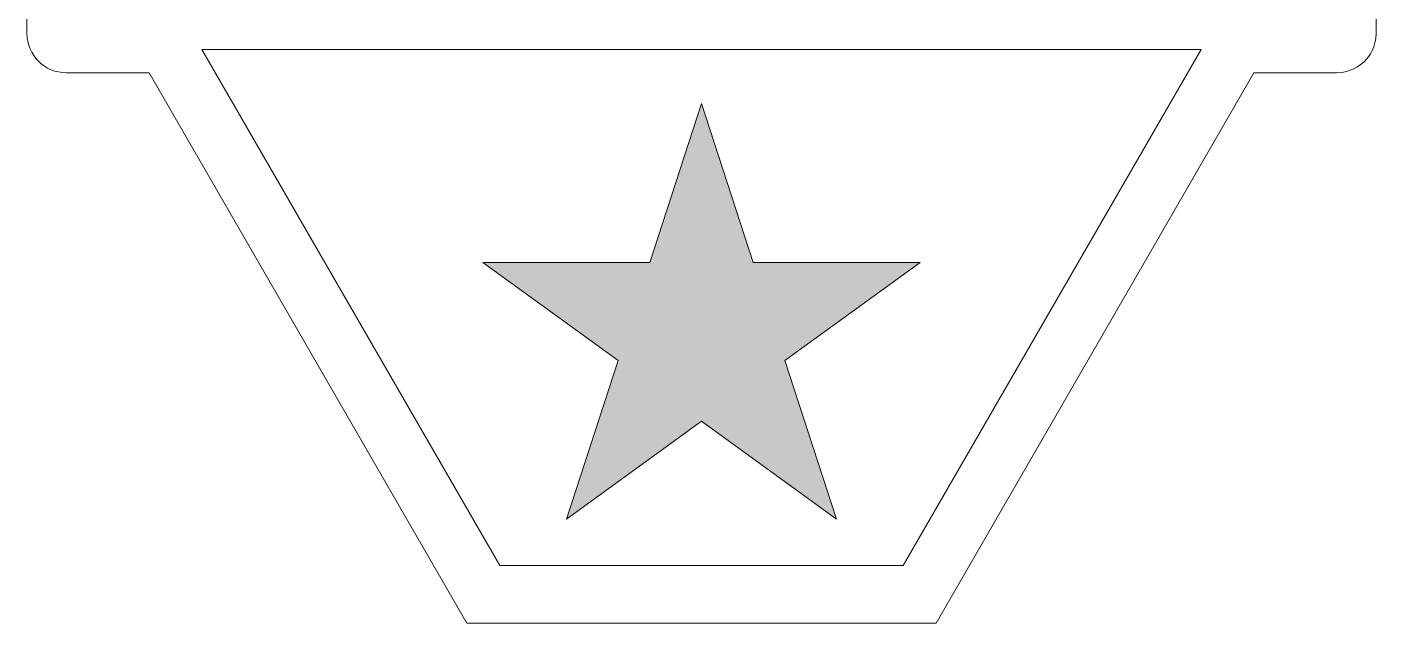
# Model space of a CAD drawing. Header units: centimetres. Extents: x 4.3 to 9.6, y -19.4 to -0.6.
# Drawn here: x 4.33 to 9.64, y -19.43 to -17.08 of the extents above; entities that cross this region are included whole.
import ezdxf

# ---------------------------------------------------------------- set-up
doc = ezdxf.new("R2010")
doc.units = ezdxf.units.CM
doc.header["$MEASUREMENT"] = 0
doc.layers.add('Layer 1', color=7, linetype='Continuous')

# ---------------------------------------------------------------- blocks, each defined once
blk = doc.blocks.new('block 2')
at = {"layer": 'Layer 1', "true_color": 0x71291b}
h = blk.add_hatch(color=26, dxfattribs=at)
h.dxf.hatch_style = 2
h.paths.add_polyline_path([(7.1881, -18.0071), (6.985, -17.382), (6.7819, -18.0071), (6.1246, -18.0071), (6.6563, -18.3934), (6.4532, -19.0186), (6.985, -18.6322), (7.5168, -19.0186), (7.3136, -18.3934), (7.8454, -18.0071)])
at = {"layer": 'Layer 1', "lineweight": 0}
for points in [[(7.7789, -19.2009), (6.1911, -19.2009), (5.0183, -17.1696), (8.9517, -17.1696), (7.7789, -19.2009)], [(7.1881, -18.0071), (6.985, -17.382), (6.7819, -18.0071), (6.1246, -18.0071), (6.6563, -18.3934), (6.4532, -19.0186), (6.985, -18.6322), (7.5168, -19.0186), (7.3136, -18.3934), (7.8454, -18.0071), (7.1881, -18.0071)]]:
    blk.add_lwpolyline(points, dxfattribs=at)
blk.add_open_spline([(9.4859, -2.7537), (9.4859, -2.7537), (9.1598, -2.7537), (9.1598, -2.7537), (9.1598, -2.7537), (7.9094, -0.5882), (7.9094, -0.5882), (7.9094, -0.5882), (6.0606, -0.5882), (6.0606, -0.5882), (6.0606, -0.5882), (4.8104, -2.7537), (4.8104, -2.7537), (4.8104, -2.7537), (4.4844, -2.7537), (4.4844, -2.7537), (4.4313, -2.7537), (4.3957, -2.7783), (4.3742, -2.7998), (4.3539, -2.8201), (4.3293, -2.8557), (4.3293, -2.9087), (4.3293, -2.9087), (4.3293, -17.1063), (4.3293, -17.1063), (4.3293, -17.1915), (4.3988, -17.261), (4.4844, -17.261), (4.4844, -17.261), (4.8104, -17.261), (4.8104, -17.261), (4.8104, -17.261), (6.0606, -19.4268), (6.0606, -19.4268), (6.0606, -19.4268), (7.9094, -19.4268), (7.9094, -19.4268), (7.9094, -19.4268), (9.1598, -17.261), (9.1598, -17.261), (9.1598, -17.261), (9.4859, -17.261), (9.4859, -17.261), (9.5418, -17.261), (9.5785, -17.2325), (9.5949, -17.2161), (9.6158, -17.1952), (9.6407, -17.1594), (9.6407, -17.1063), (9.6407, -17.1063), (9.6407, -2.9087), (9.6407, -2.9087), (9.6407, -2.8232), (9.5712, -2.7537), (9.4859, -2.7537)], degree=3, knots=[0, 0, 0, 0, 1, 1, 1, 2, 2, 2, 3, 3, 3, 4, 4, 4, 5, 5, 5, 6, 6, 6, 7, 7, 7, 8, 8, 8, 9, 9, 9, 10, 10, 10, 11, 11, 11, 12, 12, 12, 13, 13, 13, 14, 14, 14, 15, 15, 15, 16, 16, 16, 17, 17, 17, 18, 18, 18, 18], dxfattribs=at)

msp = doc.modelspace()

# ---------------------------------------------------------------- block references
at = {"layer": 'Layer 1'}
msp.add_blockref('block 2', (0, 0), dxfattribs=at)

doc.saveas('drawing.dxf')
